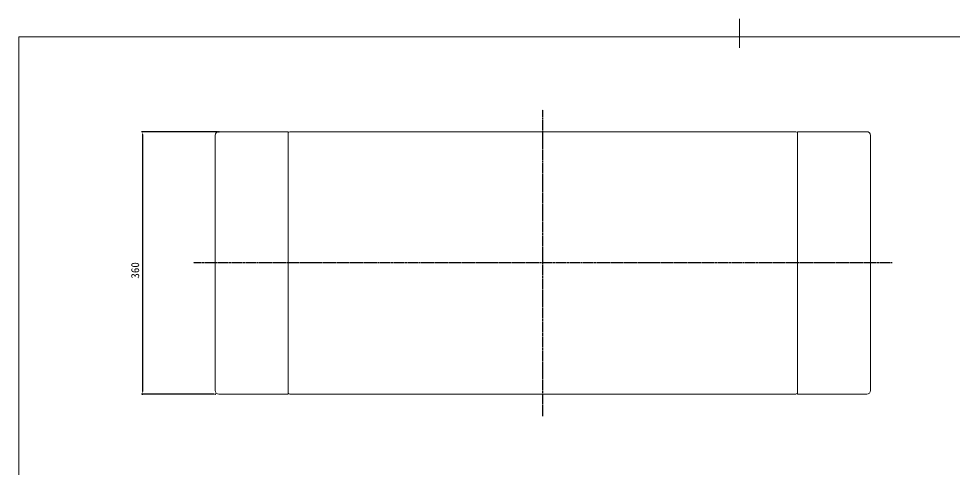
# Model space of a CAD drawing. Units: millimetres, scale not verified. Extents: x -203 to 203, y -143 to 143.
# Drawn here: x -198 to 58.5, y 19.9 to 143 of the extents above; entities that cross this region are included whole.
import ezdxf
from ezdxf.enums import TextEntityAlignment as Align

# ---------------------------------------------------------------- set-up
doc = ezdxf.new("R2010")
doc.units = ezdxf.units.MM
doc.header["$LTSCALE"] = 0.5
doc.header["$PDMODE"] = 32
doc.header["$PDSIZE"] = 0.1
doc.linetypes.add('USER1', pattern=[0.755906, 0.472441, -0.094488, 0.094488, -0.094488])
for name, color, linetype, lineweight in [('0-1_DIMENSION_LINES$02_DIMENSI', 7, 'Continuous', 25), ('0-3_DIMENSION_LINES$03_LINES', 7, 'Continuous', 18), ('0-4_DIMENSION_LINES$01_CENTER_', 7, 'USER1', 25), ('0-7_図面_FORMAT$01_WAKU$OUT_LINE', 6, 'Continuous', 18)]:
    doc.layers.add(name, color=color, linetype=linetype, lineweight=lineweight)
doc.layers.add('0-2_DEFPOINTS', color=7, linetype='Continuous')
doc.styles.add('ＭＳ ゴシック', font='')
doc.styles.get('ＭＳ ゴシック').set_extended_font_data('MS Gothic')

# ---------------------------------------------------------------- blocks, each defined once
blk = doc.blocks.new('D6')
at = {"layer": '0-1_DIMENSION_LINES$02_DIMENSI'}
for p, q in [((133.25, 521), (91.5, 521)), ((92, 519.502), (92, 378.498)), ((131.25, 377), (91.5, 377))]:
    blk.add_line(p, q, dxfattribs=at)
for points in [[(92.25, 519.502), (91.75, 519.502), (92, 521)], [(91.75, 378.498), (92.25, 378.498), (92, 377)]]:
    blk.add_solid(points, dxfattribs=at)
at = {"layer": '0-2_DEFPOINTS'}
for p in [(134, 521), (92, 377), (132, 377)]:
    blk.add_point(p, dxfattribs=at)
at = {"layer": '0-1_DIMENSION_LINES$02_DIMENSI', "style": 'ＭＳ ゴシック'}
blk.add_text('360', height=4.399, rotation=90, dxfattribs=at).set_placement((91.5, 440.429), align=Align.BOTTOM_LEFT)

msp = doc.modelspace()

# ---------------------------------------------------------------- linework, layer by layer
at = {"layer": '0-3_DIMENSION_LINES$03_LINES'}
for p, q in [((-144, 41), (-144, 111)), ((-143, 112), (-124, 112)), ((-124, 112), (-124, 40)), ((-124, 40.5), (-124, 111.5)), ((-123.5, 112), (15.5, 112)), ((16, 40), (16, 112)), ((16, 112), (35, 112)), ((16, 111.5), (16, 40.5)), ((36, 111), (36, 41)), ((-124, 40), (-143, 40)), ((15.5, 40), (-123.5, 40)), ((35, 40), (16, 40))]:
    msp.add_line(p, q, dxfattribs=at)
for centre, radius, start, end in [((-143, 111), 1, 90, 180), ((-123.5, 111.5), 0.5, 90, 180), ((15.5, 111.5), 0.5, 0, 90), ((35, 111), 1, 0, 90), ((-143, 41), 1, 180, 270), ((-123.5, 40.5), 0.5, 180, 270), ((15.5, 40.5), 0.5, 270, 0), ((35, 41), 1, 270, 0)]:
    msp.add_arc(centre, radius, start, end, dxfattribs=at)
at = {"layer": '0-4_DIMENSION_LINES$01_CENTER_'}
for p, q in [((-54, 34), (-54, 118)), ((42, 76), (-150, 76))]:
    msp.add_line(p, q, dxfattribs=at)
at = {"layer": '0-7_図面_FORMAT$01_WAKU$OUT_LINE'}
for p, q in [((0, 135), (0, 143)), ((-198, 138), (-198, -138)), ((198, 138), (-198, 138))]:
    msp.add_line(p, q, dxfattribs=at)

# ---------------------------------------------------------------- block references
at = {"layer": '0-1_DIMENSION_LINES$02_DIMENSI', "xscale": 0.5, "yscale": 0.5}
msp.add_blockref('D6', (-210, -148.5), dxfattribs=at)

doc.saveas('drawing.dxf')
